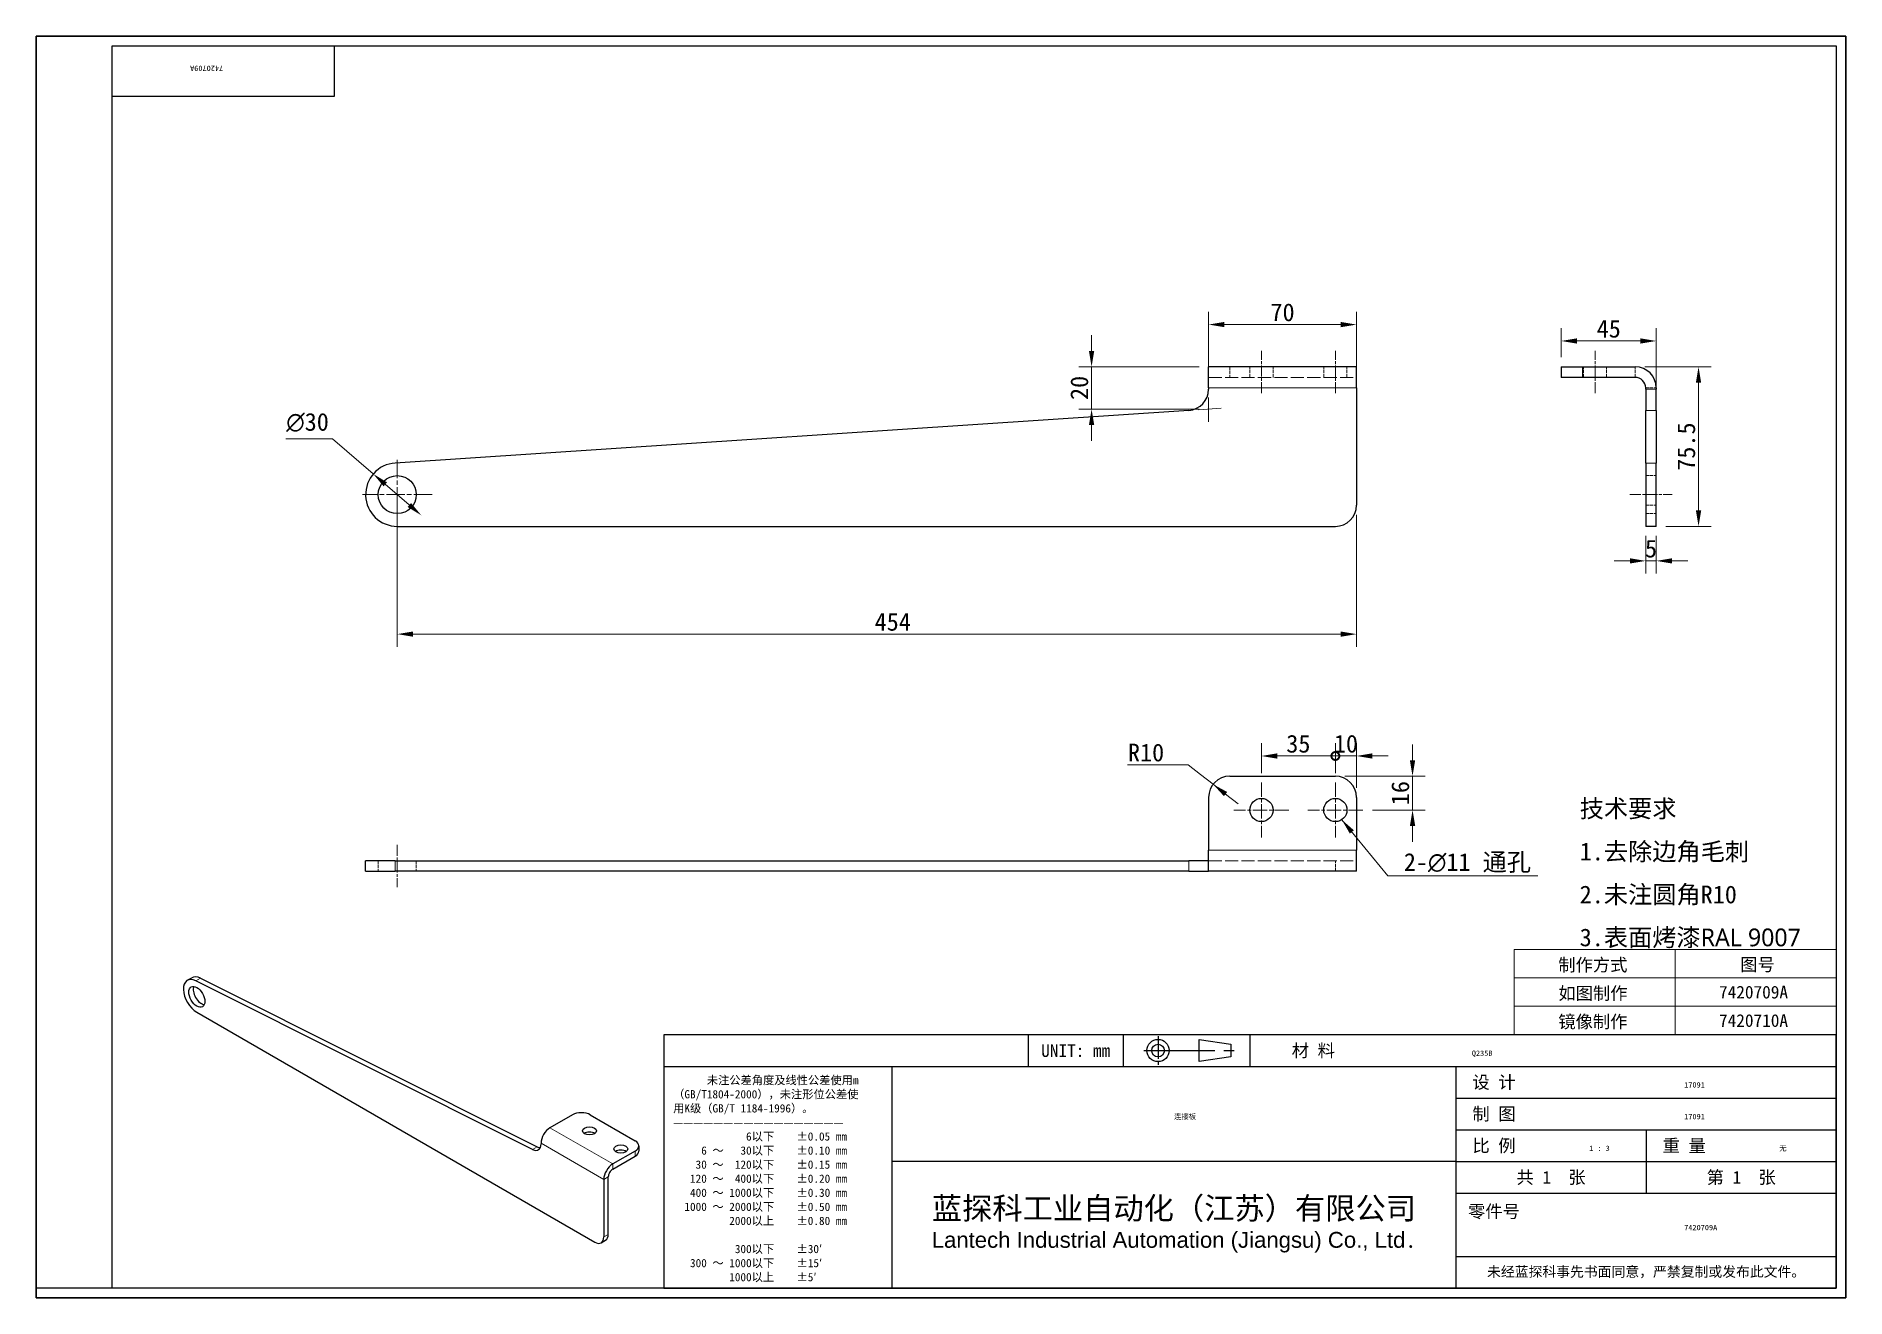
# Model space of a CAD drawing. Header units: millimetres. Extents: x 18 to 875, y 16 to 614.
import ezdxf
from ezdxf.enums import TextEntityAlignment as Align

# ---------------------------------------------------------------- set-up
doc = ezdxf.new("R2018")
doc.units = ezdxf.units.MM
doc.header["$LTSCALE"] = 3
doc.linetypes.add('CHAIN', pattern=[0.3543, 0.2362, -0.0295, 0.0591, -0.0295])
doc.linetypes.add('DASHED', pattern=[0.2067, 0.1654, -0.0413])
for name, color, linetype, lineweight in [('1', 7, 'Continuous', 18), ('可见 (ISO)', 7, 'Continuous', 25), ('可见窄的 (ISO)', 7, 'Continuous', 18), ('图框 (ISO)', 7, 'Continuous', 35), ('标题 (ISO)', 7, 'Continuous', 25)]:
    doc.layers.add(name, color=color, linetype=linetype, lineweight=lineweight)
for name, color, linetype, lineweight, true_color in [('中心标记 (ISO)', 1, 'CHAIN', 18, 0xff0000), ('中心线 (ISO)', 1, 'CHAIN', 18, 0xff0000), ('尺寸 (ISO)', 7, 'Continuous', 18, 0x008000), ('符号 (ISO)', 7, 'Continuous', 18, 0x008000), ('隐藏 (ISO)', 5, 'DASHED', 18, 0x0000ff), ('隐藏窄的 (ISO)', 5, 'DASHED', 18, 0x0000ff)]:
    doc.layers.add(name, color=color, linetype=linetype, lineweight=lineweight, true_color=true_color)
doc.styles.get("Standard").update_dxf_attribs({"font": 'simfang.ttf'})
doc.styles.add('文本样式164', font='SimSun.ttf')
doc.styles.add('最新国标', font='simfang.ttf')
doc.styles.add('注释文本 (ISO)', font='simfang.ttf')
doc.dimstyles.new('默认 (GB)', dxfattribs={"dimscale": 3, "dimtxt": 2.8, "dimasz": 2.5, "dimexe": 2, "dimexo": 1.5, "dimgap": 0.5, "dimtad": 1, "dimtoh": 1, "dimdsep": 46, "dimtxsty": '最新国标', "dimcen": 0.09, "dimdle": 10, "dimclrd": 256, "dimclre": 256, "dimclrt": 256, "dimaunit": 1, "dimadec": 3, "dimazin": 2, "dimtfac": 0.535714, "dimtdec": 3, "dimtmove": 0, "dimatfit": 3, "dimfxl": 0, "dimtolj": 1, "dimlwd": -1, "dimlwe": -1, "dimarcsym": 0})
doc.dimstyles.new('默认 (GB)$7', dxfattribs={"dimscale": 3, "dimtxt": 2.8, "dimasz": 2.5, "dimexe": 2, "dimexo": 1.5, "dimgap": 0.5, "dimtad": 1, "dimtoh": 1, "dimdsep": 46, "dimtxsty": '最新国标', "dimcen": 0.09, "dimdle": 10, "dimclrd": 256, "dimclre": 256, "dimclrt": 256, "dimaunit": 1, "dimadec": 3, "dimazin": 2, "dimtfac": 0.535714, "dimtdec": 3, "dimtmove": 0, "dimatfit": 3, "dimfxl": 0, "dimtolj": 1, "dimlwd": -1, "dimlwe": -1, "dimarcsym": 0})

# ---------------------------------------------------------------- blocks, each defined once
blk = doc.blocks.new('图框 最新国标')
at = {"layer": '图框 (ISO)'}
for p, q in [((6, 7), (6, 204.5)), ((6, 204.5), (291.5, 204.5)), ((291.5, 204.5), (291.5, 5.5)), ((6, 7), (6, 5.5)), ((6, 7), (6, 5.5)), ((291.5, 5.5), (6, 5.5))]:
    blk.add_line(p, q, dxfattribs=at)
at = {"layer": '图框 (ISO)', "color": 7, "linetype": 'Continuous', "lineweight": 25}
for p, q in [((18, 203), (290, 203)), ((18, 7), (18, 203)), ((18, 203), (290, 203)), ((53, 203), (53, 195)), ((290, 203), (290, 7)), ((290, 203), (290, 7)), ((53, 195), (18, 195)), ((290, 7), (6, 7)), ((290, 7), (18, 7))]:
    blk.add_line(p, q, dxfattribs=at)
at = {"layer": '图框 (ISO)', "lineweight": 30}
blk.add_attdef('零件代号', text='', height=2.5, rotation=180, dxfattribs=at).set_placement((35.5, 199), align=Align.MIDDLE_CENTER)
blk = doc.blocks.new('标题栏 最新国标')
at = {"layer": '标题 (ISO)'}
for p, q in [((381.98, -183.84), (196.98, -183.84)), ((196.98, -183.84), (196.98, -223.84)), ((254.48, -183.84), (254.48, -188.84)), ((269.48, -183.84), (269.48, -188.84)), ((281.48, -188.09), (281.48, -184.59)), ((281.48, -184.59), (286.48, -185.34)), ((286.48, -185.34), (286.48, -187.34)), ((289.48, -183.84), (289.48, -188.84)), ((381.98, -223.84), (381.98, -183.84)), ((383.48, -183.84), (383.48, -225.34)), ((286.48, -187.34), (281.48, -188.09)), ((196.98, -188.84), (381.98, -188.84)), ((232.98, -188.84), (232.98, -223.84)), ((321.98, -188.84), (321.98, -223.84)), ((321.98, -193.84), (381.98, -193.84)), ((321.98, -198.84), (381.98, -198.84)), ((351.98, -198.84), (351.98, -208.84)), ((321.98, -203.84), (232.98, -203.84)), ((321.98, -203.84), (381.98, -203.84)), ((321.98, -208.84), (381.98, -208.84)), ((321.98, -218.84), (381.98, -218.84)), ((196.98, -223.84), (381.98, -223.84)), ((383.48, -225.34), (196.98, -225.34))]:
    blk.add_line(p, q, dxfattribs=at)
at = {"layer": '标题 (ISO)', "linetype": 'CHAIN', "ltscale": 5.000333}
blk.add_line((274.98, -184.09), (274.98, -188.59), dxfattribs=at)
at = {"layer": '标题 (ISO)', "linetype": 'CHAIN', "ltscale": 15.834605}
blk.add_line((272.73, -186.34), (286.98, -186.34), dxfattribs=at)
at = {"layer": '标题 (ISO)'}
for radius in [1.75, 1]:
    blk.add_circle((274.98, -186.34), radius, dxfattribs=at)
at = {"layer": '1', "style": '文本样式164'}
for s, p in [('UNIT: mm', (261.98, -186.34)), ('材 料', (299.48, -186.34)), ('设 计', (327.98, -191.34)), ('制 图', (327.98, -196.34)), ('比 例', (327.98, -201.34)), ('重 量', (357.98, -201.34)), ('共 1  张', (336.98, -206.34)), ('第 1  张', (366.98, -206.34))]:
    blk.add_text(s, height=2, dxfattribs=at).set_placement(p, align=Align.MIDDLE_CENTER)
at = {"layer": '标题 (ISO)', "style": '注释文本 (ISO)'}
for s, insert, char_height, attachment_point, line_spacing_factor in [('\\fSimSun|b0|i0;{\\H1.3000;      未注公差角度及线性公差使用m\\P}\\fSimSun|b0|i0;{\\H1.3000;（GB/T1804-2000），未注形位公差使\\P}\\fSimSun|b0|i0;{\\H1.3000;用K级（GB/T 1184-1996）。\\P}\\fSimSun|b0|i0;{\\H1.3000;—————————————————\\P}\\fSimSun|b0|i0;{\\H1.3000;             6以下    ±0.05 mm\\P}\\fSimSun|b0|i0;{\\H1.3000;     6 ～   30以下    ±0.10 mm\\P}\\fSimSun|b0|i0;{\\H1.3000;    30 ～  120以下    ±0.15 mm\\P}\\fSimSun|b0|i0;{\\H1.3000;   120 ～  400以下    ±0.20 mm\\P}\\fSimSun|b0|i0;{\\H1.3000;   400 ～ 1000以下    ±0.30 mm\\P}\\fSimSun|b0|i0;{\\H1.3000;  1000 ～ 2000以下    ±0.50 mm\\P}\\fSimSun|b0|i0;{\\H1.3000;          2000以上    ±0.80 mm\\P}\\fSimSun|b0|i0;{\\H1.3000;\\P}\\fSimSun|b0|i0;{\\H1.3000;           300以下    ±30′\\P}\\fSimSun|b0|i0;{\\H1.3000;   300 ～ 1000以下    ±15′\\P}\\fSimSun|b0|i0;{\\H1.3000;          1000以上    ±5′}', (198.48, -206.63), 1.3, 4, 1.023913), ('\\pxsm0.94;\\fMicrosoft YaHei|b0|i0;{\\H3.5000;蓝探科工业自动化（江苏）有限公司\\P}\\fArial|b0|i0;{\\H2.5000;Lantech Industrial Automation (Jiangsu) Co., Ltd}\\fFangSong|b0|i0;{\\H2.5000;.}', (277.48, -213.84), 2, 5, 0.978695)]:
    blk.add_mtext(s, dxfattribs=dict(at, insert=insert, char_height=char_height, attachment_point=attachment_point, line_spacing_factor=line_spacing_factor))
at = {"layer": '标题 (ISO)', "attachment_point": 5, "style": '注释文本 (ISO)'}
for s, insert, char_height in [('\\fFangSong|b0|i0;零件号', (327.98, -211.84), 2), ('\\fSimSun|b0|i0;{\\H1.6000;未经蓝探科事先书面同意，严禁复制或发布此文件。}', (351.98, -221.34), 1.6)]:
    blk.add_mtext(s, dxfattribs=dict(at, insert=insert, char_height=char_height))
at = {"layer": '标题 (ISO)', "lineweight": 30, "flags": 104}
for tag, height, p in [('材料', 2, (324.48, -186.34)), ('设计人', 2, (357.98, -191.34)), ('库存编号', 3.5, (277.48, -196.34)), ('设计人', 2, (357.98, -196.34)), ('视图比例', 2, (342.98, -201.34)), ('质量\\P3;', 2, (372.98, -201.34)), ('零件代号', 3.5, (357.98, -213.84))]:
    blk.add_attdef(tag, text='', height=height, dxfattribs=at).set_placement(p, align=Align.MIDDLE_CENTER)
blk = doc.blocks.new('*D5')
at = {"layer": 'Defpoints', "color": 0, "transparency": 16777216}
for p in [(784.8, 469.28), (739.8, 457.06), (784.8, 436.44)]:
    blk.add_point(p, dxfattribs=at)
at = {"layer": '尺寸 (ISO)', "color": 116, "true_color": 0x00803f, "transparency": 16777216}
for p, q in [((739.8, 461.56), (739.8, 475.28)), ((784.8, 440.94), (784.8, 475.28)), ((747.3, 469.28), (777.3, 469.28))]:
    blk.add_line(p, q, dxfattribs=at)
for points in [[(747.3, 470.53), (747.3, 468.03), (739.8, 469.28)], [(777.3, 470.53), (777.3, 468.03), (784.8, 469.28)]]:
    blk.add_solid(points, dxfattribs=at)
at = {"layer": '尺寸 (ISO)', "transparency": 16777216, "insert": (762.3, 475.03), "char_height": 8.4, "attachment_point": 5, "style": '最新国标'}
blk.add_mtext('\\A1;45', dxfattribs=at)
blk = doc.blocks.new('*D6')
at = {"layer": 'Defpoints', "color": 0, "transparency": 16777216}
for p in [(774.8, 457.06), (784.8, 381.56), (804.8, 381.56)]:
    blk.add_point(p, dxfattribs=at)
at = {"layer": '尺寸 (ISO)', "color": 116, "true_color": 0x00803f, "transparency": 16777216}
for p, q in [((779.3, 457.06), (810.8, 457.06)), ((804.8, 449.56), (804.8, 389.06)), ((789.3, 381.56), (810.8, 381.56))]:
    blk.add_line(p, q, dxfattribs=at)
for points in [[(803.55, 449.56), (806.05, 449.56), (804.8, 457.06)], [(803.55, 389.06), (806.05, 389.06), (804.8, 381.56)]]:
    blk.add_solid(points, dxfattribs=at)
at = {"layer": '尺寸 (ISO)', "transparency": 16777216, "insert": (799.03, 419.31), "char_height": 8.4, "attachment_point": 5, "rotation": 90, "style": '最新国标'}
blk.add_mtext('\\A1;75.5', dxfattribs=at)
blk = doc.blocks.new('*D7')
at = {"layer": 'Defpoints', "color": 0, "transparency": 16777216}
for p in [(779.8, 381.56), (784.8, 381.56), (784.8, 365.22)]:
    blk.add_point(p, dxfattribs=at)
at = {"layer": '尺寸 (ISO)', "color": 116, "true_color": 0x00803f, "transparency": 16777216}
for p, q in [((779.8, 377.06), (779.8, 359.22)), ((784.8, 377.06), (784.8, 359.22)), ((772.3, 365.22), (764.8, 365.22)), ((779.8, 365.22), (784.8, 365.22)), ((792.3, 365.22), (799.8, 365.22))]:
    blk.add_line(p, q, dxfattribs=at)
for points in [[(772.3, 366.47), (772.3, 363.97), (779.8, 365.22)], [(792.3, 366.47), (792.3, 363.97), (784.8, 365.22)]]:
    blk.add_solid(points, dxfattribs=at)
at = {"layer": '尺寸 (ISO)', "transparency": 16777216, "insert": (782.3, 370.97), "char_height": 8.4, "attachment_point": 5, "style": '最新国标'}
blk.add_mtext('\\A1;5', dxfattribs=at)
blk = doc.blocks.new('*D8')
at = {"layer": 'Defpoints', "color": 0, "transparency": 16777216}
for p in [(177.54, 406.34), (200.28, 386.78)]:
    blk.add_point(p, dxfattribs=at)
at = {"layer": '尺寸 (ISO)', "color": 116, "true_color": 0x00803f, "transparency": 16777216}
for p, q in [((158.28, 422.9), (136.1, 422.9)), ((177.54, 406.34), (158.28, 422.9)), ((194.6, 391.67), (183.22, 401.45))]:
    blk.add_line(p, q, dxfattribs=at)
for points in [[(184.04, 402.4), (182.41, 400.5), (177.54, 406.34)], [(195.41, 392.62), (193.78, 390.72), (200.28, 386.78)]]:
    blk.add_solid(points, dxfattribs=at)
at = {"layer": '尺寸 (ISO)', "transparency": 16777216, "insert": (146.44, 430.72), "char_height": 8.4, "attachment_point": 5, "style": '最新国标'}
blk.add_mtext('\\A1;\\fAIGDT|b0|i0;n\\fFangSong|b0|i0;30', dxfattribs=at)
blk = doc.blocks.new('*D9')
at = {"layer": 'Defpoints', "color": 0, "transparency": 16777216}
for p in [(642.91, 477.04), (572.91, 447.06), (642.91, 447.06)]:
    blk.add_point(p, dxfattribs=at)
at = {"layer": '尺寸 (ISO)', "color": 116, "true_color": 0x00803f, "transparency": 16777216}
for p, q in [((572.91, 451.56), (572.91, 483.04)), ((642.91, 451.56), (642.91, 483.04)), ((580.41, 477.04), (635.41, 477.04))]:
    blk.add_line(p, q, dxfattribs=at)
for points in [[(580.41, 478.29), (580.41, 475.79), (572.91, 477.04)], [(635.41, 478.29), (635.41, 475.79), (642.91, 477.04)]]:
    blk.add_solid(points, dxfattribs=at)
at = {"layer": '尺寸 (ISO)', "transparency": 16777216, "insert": (607.91, 482.79), "char_height": 8.4, "attachment_point": 5, "style": '最新国标'}
blk.add_mtext('\\A1;70', dxfattribs=at)
blk = doc.blocks.new('*D10')
at = {"layer": 'Defpoints', "color": 0, "transparency": 16777216}
for p in [(188.91, 396.56), (642.91, 391.56), (642.91, 330.56)]:
    blk.add_point(p, dxfattribs=at)
at = {"layer": '尺寸 (ISO)', "color": 116, "true_color": 0x00803f, "transparency": 16777216}
for p, q in [((188.91, 392.06), (188.91, 324.56)), ((642.91, 387.06), (642.91, 324.56)), ((196.41, 330.56), (635.41, 330.56))]:
    blk.add_line(p, q, dxfattribs=at)
for points in [[(196.41, 331.81), (196.41, 329.31), (188.91, 330.56)], [(635.41, 331.81), (635.41, 329.31), (642.91, 330.56)]]:
    blk.add_solid(points, dxfattribs=at)
at = {"layer": '尺寸 (ISO)', "transparency": 16777216, "insert": (423.41, 336.31), "char_height": 8.4, "attachment_point": 5, "style": '最新国标'}
blk.add_mtext('\\A1;454', dxfattribs=at)
blk = doc.blocks.new('_DotSmall')
at = {"color": 0, "linetype": 'ByBlock', "const_width": 0.5}
blk.add_lwpolyline([(-0.0625, 0, 1), (0.0625, 0, 1)], format="xyb", close=True, dxfattribs=at)
blk = doc.blocks.new('*D11')
at = {"layer": 'Defpoints', "color": 0, "transparency": 16777216}
for p in [(632.91, 272.89), (597.91, 260.32), (632.91, 260.32)]:
    blk.add_point(p, dxfattribs=at)
at = {"layer": '尺寸 (ISO)', "color": 116, "true_color": 0x00803f, "transparency": 16777216}
for p, q in [((597.91, 264.82), (597.91, 278.89)), ((632.91, 264.82), (632.91, 278.89)), ((605.41, 272.89), (632.91, 272.89))]:
    blk.add_line(p, q, dxfattribs=at)
blk.add_solid([(605.41, 274.14), (605.41, 271.64), (597.91, 272.89)], dxfattribs=at)
at = {"layer": '尺寸 (ISO)', "color": 116, "true_color": 0x00803f, "transparency": 16777216, "xscale": 7.5, "yscale": 7.5, "zscale": 7.5}
blk.add_blockref('_DotSmall', (632.91, 272.89), dxfattribs=at)
at = {"layer": '尺寸 (ISO)', "transparency": 16777216, "insert": (615.39, 278.64), "char_height": 8.4, "attachment_point": 5, "style": '最新国标'}
blk.add_mtext('\\A1;35', dxfattribs=at)
blk = doc.blocks.new('*D13')
at = {"layer": 'Defpoints', "color": 0, "transparency": 16777216}
for p in [(642.91, 272.89), (632.91, 260.32), (642.91, 253.32)]:
    blk.add_point(p, dxfattribs=at)
at = {"layer": '尺寸 (ISO)', "color": 116, "true_color": 0x00803f, "transparency": 16777216}
for p, q in [((632.91, 264.82), (632.91, 278.89)), ((642.91, 257.82), (642.91, 278.89)), ((632.91, 272.89), (625.41, 272.89)), ((632.91, 272.89), (642.91, 272.89)), ((650.41, 272.89), (657.91, 272.89))]:
    blk.add_line(p, q, dxfattribs=at)
blk.add_solid([(650.41, 274.14), (650.41, 271.64), (642.91, 272.89)], dxfattribs=at)
at = {"layer": '尺寸 (ISO)', "color": 116, "true_color": 0x00803f, "transparency": 16777216, "xscale": 7.5, "yscale": 7.5, "zscale": 7.5}
blk.add_blockref('_DotSmall', (632.91, 272.89), dxfattribs=at)
at = {"layer": '尺寸 (ISO)', "transparency": 16777216, "insert": (637.91, 278.64), "char_height": 8.4, "attachment_point": 5, "style": '最新国标'}
blk.add_mtext('\\A1;10', dxfattribs=at)
blk = doc.blocks.new('*D14')
at = {"layer": 'Defpoints', "color": 0, "transparency": 16777216}
for p in [(632.91, 263.32), (669.43, 263.32), (645.91, 247.32)]:
    blk.add_point(p, dxfattribs=at)
at = {"layer": '尺寸 (ISO)', "color": 116, "true_color": 0x00803f, "transparency": 16777216}
for p, q in [((669.43, 270.82), (669.43, 278.32)), ((637.41, 263.32), (675.43, 263.32)), ((669.43, 247.32), (669.43, 263.32)), ((650.41, 247.32), (675.43, 247.32)), ((669.43, 239.82), (669.43, 232.32))]:
    blk.add_line(p, q, dxfattribs=at)
for points in [[(668.18, 270.82), (670.68, 270.82), (669.43, 263.32)], [(668.18, 239.82), (670.68, 239.82), (669.43, 247.32)]]:
    blk.add_solid(points, dxfattribs=at)
at = {"layer": '尺寸 (ISO)', "transparency": 16777216, "insert": (663.68, 255.32), "char_height": 8.4, "attachment_point": 5, "rotation": 90, "style": '最新国标'}
blk.add_mtext('\\A1;16', dxfattribs=at)
blk = doc.blocks.new('*D15')
at = {"layer": 'Defpoints', "color": 0, "transparency": 16777216}
for p in [(575.03, 259.48), (582.91, 253.32)]:
    blk.add_point(p, dxfattribs=at)
at = {"layer": '尺寸 (ISO)', "color": 116, "true_color": 0x00803f, "transparency": 16777216}
for p, q in [((534.57, 268.72), (563.22, 268.72)), ((563.22, 268.72), (569.13, 264.1)), ((575.03, 259.48), (569.13, 264.1)), ((582.91, 253.32), (575.03, 259.48)), ((580.94, 254.86), (586.85, 250.24))]:
    blk.add_line(p, q, dxfattribs=at)
blk.add_solid([(581.71, 255.85), (580.17, 253.88), (575.03, 259.48)], dxfattribs=at)
at = {"layer": '尺寸 (ISO)', "transparency": 16777216, "insert": (543.29, 274.47), "char_height": 8.4, "attachment_point": 5, "style": '最新国标'}
blk.add_mtext('\\A1;R10', dxfattribs=at)
blk = doc.blocks.new('表格1')
at = {"layer": '符号 (ISO)'}
for p, q in [((239.2, 60.44), (290, 60.44)), ((239.2, 60.44), (239.2, 47)), ((264.6, 60.44), (264.6, 47)), ((290, 60.44), (290, 47)), ((239.2, 55.96), (290, 55.96)), ((239.2, 51.48), (290, 51.48)), ((239.2, 47), (290, 47))]:
    blk.add_line(p, q, dxfattribs=at)
at = {"layer": '符号 (ISO)', "char_height": 2, "attachment_point": 7, "style": '注释文本 (ISO)'}
for s, insert in [('制作方式', (246.14, 56.79)), ('图号', (274.84, 56.85)), ('如图制作', (246.15, 52.31)), ('7420709A', (271.5, 52.68)), ('镜像制作', (246.14, 47.83)), ('7420710A', (271.5, 48.2))]:
    blk.add_mtext(s, dxfattribs=dict(at, insert=insert))
blk = doc.blocks.new('*D17')
at = {"layer": 'Defpoints', "color": 0, "transparency": 16777216}
for p in [(517.52, 457.06), (572.91, 457.06), (572.91, 437.06)]:
    blk.add_point(p, dxfattribs=at)
at = {"layer": '尺寸 (ISO)', "color": 116, "true_color": 0x00803f, "transparency": 16777216}
for p, q in [((517.52, 464.56), (517.52, 472.06)), ((568.41, 457.06), (511.52, 457.06)), ((517.52, 457.06), (517.52, 449.56)), ((517.52, 444.56), (517.52, 449.56)), ((568.41, 437.06), (511.52, 437.06)), ((517.52, 437.06), (517.52, 444.56)), ((517.52, 429.56), (517.52, 422.06))]:
    blk.add_line(p, q, dxfattribs=at)
for points in [[(516.27, 464.56), (518.77, 464.56), (517.52, 457.06)], [(516.27, 429.56), (518.77, 429.56), (517.52, 437.06)]]:
    blk.add_solid(points, dxfattribs=at)
at = {"layer": '尺寸 (ISO)', "transparency": 16777216, "insert": (511.77, 447.06), "char_height": 8.4, "attachment_point": 5, "rotation": 90, "style": '最新国标'}
blk.add_mtext('\\A1;20', dxfattribs=at)

msp = doc.modelspace()

# ---------------------------------------------------------------- linework, layer by layer
at = {"layer": '中心标记 (ISO)', "ltscale": 12.223182}
for p, q in [((188.9114, 413.0616), (188.9114, 380.0616)), ((205.4114, 396.5616), (172.4114, 396.5616))]:
    msp.add_line(p, q, dxfattribs=at)
at = {"layer": '中心标记 (ISO)', "ltscale": 9.630364}
for p, q in [((597.9114, 260.3229), (597.9114, 234.3229)), ((632.9114, 260.3229), (632.9114, 234.3229)), ((610.9114, 247.3229), (584.9114, 247.3229)), ((645.9114, 247.3229), (619.9114, 247.3229))]:
    msp.add_line(p, q, dxfattribs=at)
at = {"layer": '中心线 (ISO)', "ltscale": 7.407949}
for p, q in [((597.9114, 444.5616), (597.9114, 464.5616)), ((632.9114, 444.5616), (632.9114, 464.5616)), ((755.7982, 444.5616), (755.7982, 464.5616)), ((772.2982, 396.5616), (792.2982, 396.5616)), ((188.9114, 230.8229), (188.9114, 210.8229))]:
    msp.add_line(p, q, dxfattribs=at)
at = {"layer": '可见 (ISO)'}
for p, q in [((572.9114, 447.0616), (572.9114, 457.0616)), ((642.9114, 457.0616), (572.9114, 457.0616)), ((642.9114, 447.0616), (642.9114, 457.0616)), ((739.7982, 457.0616), (749.7982, 457.0616)), ((739.7982, 457.0616), (739.7982, 452.0616)), ((749.7982, 457.0616), (774.7982, 457.0616)), ((572.9114, 447.0616), (572.9114, 446.4204)), ((642.9114, 447.0616), (642.9114, 391.5616)), ((749.7982, 452.0616), (739.7982, 452.0616)), ((774.7982, 452.0616), (749.7982, 452.0616)), ((779.7982, 446.4204), (779.7982, 447.0616)), ((779.7982, 446.4204), (779.7982, 436.4423)), ((784.7982, 447.0616), (784.7982, 446.4204)), ((784.7982, 436.4423), (784.7982, 446.4204)), ((563.5732, 436.4423), (187.9188, 411.5287)), ((779.7982, 411.5287), (779.7982, 436.4423)), ((784.7982, 436.4423), (784.7982, 411.5287)), ((779.7982, 411.5287), (779.7982, 381.5616)), ((784.7982, 381.5616), (784.7982, 411.5287)), ((188.9114, 381.5616), (632.9114, 381.5616)), ((784.7982, 381.5616), (779.7982, 381.5616)), ((582.9114, 263.3229), (632.9114, 263.3229)), ((572.9114, 253.3229), (572.9114, 228.3229)), ((642.9114, 253.3229), (642.9114, 228.3229)), ((187.9188, 223.3229), (173.9114, 223.3229)), ((173.9114, 218.3229), (173.9114, 223.3229)), ((187.9188, 223.3229), (563.5732, 223.3229)), ((572.9114, 223.3229), (563.5732, 223.3229)), ((572.9114, 218.3229), (572.9114, 228.3229)), ((642.9114, 218.3229), (642.9114, 228.3229)), ((173.9114, 218.3229), (187.9188, 218.3229)), ((563.5732, 218.3229), (187.9188, 218.3229)), ((563.5732, 218.3229), (572.9114, 218.3229)), ((642.9114, 218.3229), (572.9114, 218.3229)), ((89.5256, 166.7344), (91.6469, 167.9591)), ((252.9811, 86.7046), (93.6045, 166.5156)), ((95.7258, 167.7404), (255.1024, 87.9293)), ((94.0256, 151.5917), (282.3989, 42.8343)), ((271.7922, 103.0918), (261.1856, 96.968)), ((280.2775, 103.0918), (301.4907, 90.8443)), ((256.943, 89.6196), (256.943, 89.3054)), ((301.4907, 85.9453), (290.8841, 79.8216)), ((303.2481, 88.3948), (303.2481, 85.9453)), ((290.8841, 77.3721), (301.4907, 83.4958)), ((286.6415, 72.4731), (286.6415, 45.2838)), ((288.7628, 46.5086), (288.7628, 73.6979)), ((285.3989, 42.5371), (287.5202, 43.7619))]:
    msp.add_line(p, q, dxfattribs=at)
for centre, radius in [((188.9114, 396.5616), 9), ((597.9114, 247.3229), 5.5), ((632.9114, 247.3229), 5.5)]:
    msp.add_circle(centre, radius, dxfattribs=at)
for centre, radius, start, end in [((774.7982, 447.0616), 10, 0, 90), ((562.9114, 446.4204), 10, 273.7943247, 0), ((774.7982, 447.0616), 5, 0, 90), ((188.9114, 396.5616), 15, 93.7943247, 270), ((632.9114, 391.5616), 10, 270, 0), ((582.9114, 253.3229), 10, 90, 180), ((632.9114, 253.3229), 10, 0, 90)]:
    msp.add_arc(centre, radius, start, end, dxfattribs=at)
for centre, major_axis, start_param, end_param in [((94.0256, 158.9401), (-4.5, 7.7942), 5.5640106, 8.6393798), ((96.1469, 160.1649), (-4.5, 7.7942), 5.5640106, 6.28318531), ((96.1469, 160.1649), (2.7, -4.6765), 3.54530734, 5.87947062), ((276.0349, 100.6423), (6, 0), 0.78539816, 2.35619449), ((261.1856, 92.0691), (-3, -5.1962), 3.92699082, 5.49778714), ((279.8533, 93.0489), (-3.3, 0), 3.83977231, 5.58500565), ((252.7004, 91.7549), (3, -5.1962), 5.5640106, 7.06858347), ((254.8217, 92.9797), (3, -5.1962), 5.5640106, 5.92181818), ((294.7025, 84.4756), (-3.3, 0), 3.83977231, 5.58500565), ((297.2481, 88.3948), (6, 0), 5.49778714, 7.06858347), ((297.2481, 85.9453), (6, 0), 5.49778714, 6.28318531), ((290.8841, 74.9226), (-3, -5.1962), 3.92699082, 5.49778714), ((290.8841, 74.9226), (1.5, 2.5981), 0.78539816, 2.35619449), ((282.3989, 47.7333), (3, -5.1962), 5.49778714, 7.06858347), ((284.5202, 48.958), (3, -5.1962), 0, 0.78539816)]:
    msp.add_ellipse(centre, major_axis=major_axis, ratio=0.57735027, start_param=start_param, end_param=end_param, dxfattribs=at)
for centre, major_axis in [((94.0256, 158.9401), (2.7, -4.6765)), ((279.8533, 95.4983), (3.3, 0)), ((294.7025, 86.9251), (3.3, 0))]:
    msp.add_ellipse(centre, major_axis=major_axis, ratio=0.57735027, dxfattribs=at)
at = {"layer": '可见窄的 (ISO)'}
for p, q in [((749.7982, 452.0616), (749.7982, 457.0616)), ((642.9114, 447.0616), (572.9114, 447.0616)), ((784.7982, 446.4204), (779.7982, 446.4204)), ((779.7982, 436.4423), (784.7982, 436.4423)), ((784.7982, 411.5287), (779.7982, 411.5287)), ((187.9188, 218.3229), (187.9188, 223.3229)), ((563.5732, 223.3229), (563.5732, 218.3229)), ((642.9114, 228.3229), (572.9114, 228.3229)), ((93.6045, 166.5156), (95.7258, 167.7404)), ((290.8841, 79.8216), (261.1856, 96.968)), ((255.1024, 87.9293), (252.9811, 86.7046)), ((286.6415, 72.4731), (256.943, 89.6196)), ((301.4907, 85.9453), (301.4907, 83.4958)), ((290.8841, 77.3721), (290.8841, 79.8216)), ((288.7628, 73.6979), (286.6415, 72.4731)), ((288.7628, 46.5086), (286.6415, 45.2838))]:
    msp.add_line(p, q, dxfattribs=at)
at = {"layer": '尺寸 (ISO)'}
for p, q in [((568.0633, 436.7401), (578.8983, 437.4587)), ((572.9114, 442.5616), (572.9114, 431.0616))]:
    msp.add_line(p, q, dxfattribs=at)
at = {"layer": '隐藏 (ISO)', "ltscale": 3.174394}
for p, q in [((592.4114, 452.0616), (592.4114, 457.0616)), ((603.4114, 452.0616), (603.4114, 457.0616)), ((627.4114, 452.0616), (627.4114, 457.0616)), ((638.4114, 452.0616), (638.4114, 457.0616)), ((750.2982, 452.0616), (750.2982, 457.0616)), ((761.2982, 452.0616), (761.2982, 457.0616)), ((779.7982, 405.5616), (784.7982, 405.5616)), ((779.7982, 387.5616), (784.7982, 387.5616)), ((179.9114, 223.3229), (179.9114, 218.3229)), ((197.9114, 223.3229), (197.9114, 218.3229))]:
    msp.add_line(p, q, dxfattribs=at)
at = {"layer": '隐藏 (ISO)', "ltscale": 12.54278}
for p, q in [((572.9114, 452.0616), (642.9114, 452.0616)), ((572.9114, 223.3229), (642.9114, 223.3229))]:
    msp.add_line(p, q, dxfattribs=at)
at = {"layer": '隐藏窄的 (ISO)', "ltscale": 3.174394}
for p, q in [((582.9114, 457.0616), (582.9114, 452.0616)), ((632.9114, 452.0616), (632.9114, 457.0616)), ((774.7982, 452.0616), (774.7982, 457.0616)), ((779.7982, 447.0616), (784.7982, 447.0616)), ((779.7982, 391.5616), (784.7982, 391.5616)), ((188.9114, 218.3229), (188.9114, 223.3229)), ((632.9114, 218.3229), (632.9114, 223.3229))]:
    msp.add_line(p, q, dxfattribs=at)

# ---------------------------------------------------------------- block references
ref = msp.add_blockref('图框 最新国标', (0, 0), dxfattribs=dict(xscale=3, yscale=3, zscale=3))
lines = msp.add_mtext('7420709A', dxfattribs={"layer": '图框 (ISO)', "insert": (106.5, 597), "char_height": 2.5, "attachment_point": 1, "rotation": 180})
ref.add_attrib('零件代号', '', (106.5, 597)).embed_mtext(lines)
at = {"xscale": 3, "yscale": 3, "zscale": 3}
msp.add_blockref('表格1', (0, 0), dxfattribs=at)
ref = msp.add_blockref('标题栏 最新国标', (-275.9476, 692.5328), dxfattribs=dict(xscale=3, yscale=3, zscale=3))
lines = msp.add_mtext('7420709A', dxfattribs={"layer": '标题 (ISO)', "insert": (798, 51), "char_height": 2.5, "attachment_point": 1})
ref.add_attrib('零件代号', '', (798, 51), dxfattribs={"flags": 104}).embed_mtext(lines)
lines = msp.add_mtext('连接板', dxfattribs={"layer": '标题 (ISO)', "insert": (556.5, 103.5), "char_height": 2.5, "attachment_point": 1})
ref.add_attrib('库存编号', '', (556.5, 103.5), dxfattribs={"flags": 104}).embed_mtext(lines)
lines = msp.add_mtext('无', dxfattribs={"layer": '标题 (ISO)', "insert": (843, 88.5), "char_height": 2.5, "attachment_point": 1})
ref.add_attrib('质量\\P3;', '', (843, 88.5), dxfattribs={"flags": 104}).embed_mtext(lines)
lines = msp.add_mtext('1 : 3', dxfattribs={"layer": '标题 (ISO)', "insert": (753, 88.5), "char_height": 2.5, "attachment_point": 1})
ref.add_attrib('视图比例', '', (753, 88.5), dxfattribs={"flags": 104}).embed_mtext(lines)
lines = msp.add_mtext('17091', dxfattribs={"layer": '标题 (ISO)', "insert": (798, 118.5), "char_height": 2.5, "attachment_point": 1})
ref.add_attrib('设计人', '', (798, 118.5), dxfattribs={"flags": 104}).embed_mtext(lines)
lines = msp.add_mtext('17091', dxfattribs={"layer": '标题 (ISO)', "insert": (798, 103.5), "char_height": 2.5, "attachment_point": 1})
ref.add_attrib('设计人', '', (798, 103.5), dxfattribs={"flags": 104}).embed_mtext(lines)
lines = msp.add_mtext('Q235B', dxfattribs={"layer": '标题 (ISO)', "insert": (697.5, 133.5), "char_height": 2.5, "attachment_point": 1})
ref.add_attrib('材料', '', (697.5, 133.5), dxfattribs={"flags": 104}).embed_mtext(lines)

# ---------------------------------------------------------------- texts
at = {"layer": '符号 (ISO)', "char_height": 8.4}
for s, insert, width, attachment_point, line_spacing_factor, style in [('\\fFangSong|b0|i0;{\\H8.4000;技术要求\\P}\\fFangSong|b0|i0;{\\H8.4000;1.去除边角毛刺\\P}\\fFangSong|b0|i0;{\\H8.4000;2.未注圆角R10\\P}\\fFangSong|b0|i0;{\\H8.4000;3.表面烤漆}\\fSegoe UI|b0|i0;{\\H8.4000;RAL 9007\\P}', (748.5394, 217.0653), 112.59927, 4, 1.451085, '注释文本 (ISO)'), ('2-\\fAIGDT|b0|i0;{\\H8.4000;n}\\fFangSong|b0|i0;{\\H8.4000;11 通孔}', (665.3103, 217.5841), 66.663017, 7, 0.49, '最新国标')]:
    msp.add_mtext(s, dxfattribs=dict(at, insert=insert, width=width, attachment_point=attachment_point, line_spacing_factor=line_spacing_factor, style=style))

# ---------------------------------------------------------------- dimensions: what is measured, and where the dimension line sits
at = {"layer": '尺寸 (ISO)', "color": 116, "true_color": 0x00803f}
for base, p1, p2, angle, override, picture, middle in [((642.9114, 477.0416), (572.9114, 447.0616), (642.9114, 447.0616), 180, {"dimgap": 0.5, "dimtoh": 0, "dimdec": 2, "dimtol": 0, "dimlim": 0, "dimtp": 0, "dimtm": 0, "dimtdec": 3, "dimtofl": 0, "dimatfit": 1}, '*D9', (607.9114, 477.0416)), ((784.7982, 469.2782), (739.7982, 457.0616), (784.7982, 436.4423), 180, {"dimgap": 0.5, "dimtoh": 0, "dimdec": 2, "dimtol": 0, "dimlim": 0, "dimtp": 0, "dimtm": 0, "dimtdec": 3, "dimtofl": 0, "dimatfit": 1}, '*D5', (762.2982, 469.2782)), ((517.521, 457.0616), (572.9114, 437.0616), (572.9114, 457.0616), 90, {"dimgap": 0.5, "dimtoh": 0, "dimdec": 2, "dimtol": 0, "dimlim": 0, "dimtp": 0, "dimtm": 0, "dimtdec": 3, "dimtofl": 0}, '*D17', (517.521, 447.0616)), ((804.7982, 381.5616), (774.7982, 457.0616), (784.7982, 381.5616), 270, {"dimgap": 0.5, "dimtoh": 0, "dimdec": 2, "dimtol": 0, "dimlim": 0, "dimtp": 0, "dimtm": 0, "dimtdec": 3, "dimtofl": 0, "dimatfit": 1}, '*D6', (804.7982, 419.3116)), ((642.9114, 330.5616), (188.9114, 396.5616), (642.9114, 391.5616), 180, {"dimgap": 0.5, "dimtoh": 0, "dimdec": 2, "dimtol": 0, "dimlim": 0, "dimtp": 0, "dimtm": 0, "dimtdec": 3, "dimtofl": 0, "dimatfit": 1}, '*D10', (423.4114, 330.5616)), ((632.9114, 272.8948), (597.9114, 260.3229), (632.9114, 260.3229), 180, {"dimgap": 0.5, "dimtoh": 0, "dimdec": 2, "dimblk2": 'DotSmall', "dimsah": 1, "dimdle": 0, "dimtol": 0, "dimlim": 0, "dimtp": 0, "dimtm": 0, "dimtdec": 3, "dimtofl": 0, "dimatfit": 1}, '*D11', (615.3914, 272.8948)), ((642.9114, 272.8948), (632.9114, 260.3229), (642.9114, 253.3229), 180, {"dimgap": 0.5, "dimtoh": 0, "dimdec": 2, "dimblk1": 'DotSmall', "dimsah": 1, "dimdle": 0, "dimtol": 0, "dimlim": 0, "dimtp": 0, "dimtm": 0, "dimtdec": 3, "dimtofl": 1, "dimatfit": 1}, '*D13', (637.9114, 272.8948)), ((669.432, 263.3229), (645.9114, 247.3229), (632.9114, 263.3229), 90, {"dimgap": 0.5, "dimtoh": 0, "dimdec": 2, "dimtol": 0, "dimlim": 0, "dimtp": 0, "dimtm": 0, "dimtdec": 3, "dimtofl": 1, "dimatfit": 1}, '*D14', (669.432, 255.3229))]:
    dim = msp.add_linear_dim(base=base, p1=p1, p2=p2, angle=angle, dimstyle='默认 (GB)', override=override, dxfattribs=at)
    dim.commit()
    dim.dimension.update_dxf_attribs({"geometry": picture, "text_midpoint": middle, "dimtype": 160})
dim = msp.add_diameter_dim_2p(p1=(200.2849, 386.7818), p2=(177.5379, 406.3414), text='\\fAIGDT|b0|i0;n\\fFangSong|b0|i0;30', dimstyle='默认 (GB)', override={"dimgap": 0.5, "dimtih": 1, "dimdec": 2, "dimlfac": 1, "dimtol": 0, "dimlim": 0, "dimtp": 0, "dimtm": 0, "dimtdec": 3, "dimatfit": 2}, dxfattribs=at)
dim.commit()
dim.dimension.update_dxf_attribs({"geometry": '*D8', "text_midpoint": (146.4397, 422.897), "dimtype": 163})
dim = msp.add_linear_dim(base=(784.7982, 365.2241), p1=(779.7982, 381.5616), p2=(784.7982, 381.5616), dimstyle='默认 (GB)', override={"dimgap": 0.5, "dimtoh": 0, "dimdec": 2, "dimtol": 0, "dimlim": 0, "dimtp": 0, "dimtm": 0, "dimtdec": 3, "dimtofl": 1, "dimatfit": 1}, dxfattribs=at)
dim.commit()
dim.dimension.update_dxf_attribs({"geometry": '*D7', "text_midpoint": (782.2982, 365.2241), "dimtype": 160})
dim = msp.add_radius_dim(center=(582.9114, 253.3229), mpoint=(575.0339, 259.4827), dimstyle='默认 (GB)', override={"dimgap": 0.5, "dimtih": 1, "dimdec": 2, "dimlfac": 1, "dimcen": 0, "dimtol": 0, "dimlim": 0, "dimtp": 0, "dimtm": 0, "dimtdec": 3}, dxfattribs=at)
dim.commit()
dim.dimension.update_dxf_attribs({"geometry": '*D15', "text_midpoint": (543.2859, 268.7225), "dimtype": 164})

# ---------------------------------------------------------------- leaders
at = {"layer": '符号 (ISO)', "annotation_type": 0, "has_hookline": 1, "hookline_direction": 0, "text_width": 63.4829}
msp.add_leader([(635.9368, 242.7297), (657.8103, 216.1841), (665.3103, 216.1841)], dimstyle='默认 (GB)$7', override={"dimgap": 0, "dimtad": 1}, dxfattribs=at)

doc.saveas('drawing.dxf')
